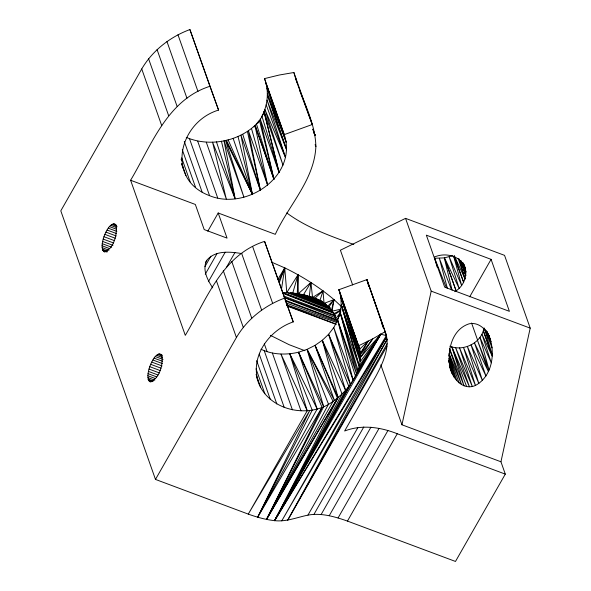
<?xml version="1.0" encoding="UTF-8"?>
<svg xmlns="http://www.w3.org/2000/svg" width="591" height="591" viewBox="0 0 591 591"><rect width="100%" height="100%" fill="white"/><g stroke="black" fill="none" stroke-linecap="round" stroke-linejoin="round"><path stroke-width="0.89" d="M207.803 231.199L218.19 212.996L275.303 234.339C288.534 205.276 314.486 179.863 315.875 146.442C315.254 120.35 300.457 97.242 293.89 72.508L279.277 75.02L264.517 78.603L284.264 134.622C297.753 175.808 246.381 210.913 209.583 195.68C165.362 179.265 178.704 122.152 218.567 110.074L189.91 29.55C170.075 36.901 152.485 50.575 141.737 68.94L60.799 210.839L155.477 479.419L248.279 514.104C256.804 517.184 265.573 519.666 274.608 520.656C286.051 521.993 296.941 517.376 307.955 515.123C321.356 512.619 334.883 516.711 347.456 521.077L455.484 561.45L505.298 474.122L500.946 461.778L530.201 328.131L504.544 255.356L405.544 218.36L340.409 250.207L352.65 284.951M454.76 291.673C464.423 286.28 468.951 273.36 463.403 263.453M264.517 78.603C270.205 93.577 266.955 110.672 257.639 123.453M505.298 474.122L397.263 433.75C380.56 427.13 361.832 424.338 344.634 431.009L375.765 376.43C382.887 363.029 390.754 346.983 385.236 331.64L366.9 279.617L338.931 289.701L340.822 297.103L360.399 359.358L341.243 304.808L340.822 297.103L359.712 349.126C363.842 370.062 349.318 389.757 333.095 401.363C308.044 420.341 264.694 409.866 256.886 377.649M102.044 245.775C102.472 239.495 104.733 233.379 108.234 228.178C109.586 225.614 114.506 221.47 116.161 225.925C117.343 234.723 113.612 249.299 104.179 251.84L102.509 249.867L102.044 245.775L109.808 248.678M147.853 375.728C148.282 369.456 150.542 363.339 154.044 358.131C155.403 355.568 160.316 351.423 161.971 355.878C163.16 364.684 159.422 379.259 149.996 381.793L148.319 379.828L147.853 375.728L155.625 378.632M281.515 289.043L284.736 267.871L271.395 262.064M277.814 279.447L284.736 267.871C302.356 276.425 319.044 286.938 334.004 299.615L332.053 311.198L340.874 309.152M483.903 328.315C481.355 343.09 463.351 351.734 449.81 346.223M500.946 461.778L401.946 424.781L431.201 291.134L405.544 218.36M337.121 321.999L334.373 314.767L331.492 310.378L334.004 299.615L341.62 306.759M385.133 332.593L386.625 336.936L274.608 520.656L380.774 334.21L353.13 380.161L337.66 320.248L340.18 312.595L341.243 304.808L360.2 361.707L380.774 334.21L386.411 335.599L274.608 520.656L338.111 397.558L322.302 340.283L328.596 334.292L333.767 327.547L337.66 320.248L356.476 373.756L340.18 312.595L359.151 366.494L341.243 304.808L359.335 365.918L380.774 334.21L360.576 357.245L340.822 297.103L360.399 353.115L368.053 341.14L359.712 349.126L338.931 289.701L359.712 349.126M241.845 253.583C230.165 251.707 215.139 250.119 206.784 260.328C201.945 269.666 207.596 279.979 212.708 287.891M279.321 282.557L284.736 267.871L286.775 292.611L331.462 309.758M278.716 280.961L284.736 267.871M260.949 349.2C272.562 354.844 286.162 355.139 298.566 352.214L322.051 407.325L266.504 519.437L338.111 397.558L315.055 345.358L322.302 340.283L345.587 390.311L274.608 520.656L352.576 380.996M315.055 345.358L334.41 400.38L307.069 349.377L323.661 406.645L266.504 519.437L337.431 398.12L315.055 345.358L307.069 349.377L298.566 352.214L317.168 409.009L257.661 517.236L309.773 410.457L248.279 514.104L307.224 410.767L289.782 353.802L317.168 409.009M353.13 380.161L333.767 327.547L350.426 384.246L274.608 520.656L342.019 394.034L322.302 340.283M254.1 127.072L254.972 125.462L273.929 179.206L260.203 118.983L279.092 172.469L264.125 111.647L265.108 110.118M386.972 346.149L287.78 520.05L387.053 339.611L386.137 337.018M274.608 520.656L348.816 386.418L328.596 334.292L345.587 390.311M368.053 341.14L360.466 354.689L372.736 338.85L385.236 331.64M287.78 520.05L387.157 343.703M257.794 380.235C250.687 355.043 269.902 329.793 293.239 321.903L264.583 241.379C221.758 254.957 206.133 300.398 185.286 335.348L130.611 180.262C151.459 145.312 167.09 99.872 209.916 86.301L189.91 29.55M205.417 262.722L206.784 260.328M204.966 266.578L210.884 256.206M205.247 274.224L217.074 253.487M208.342 281.744L225.178 252.239M226.316 267.649L234.959 252.497M155.477 479.419L236.415 337.513C247.164 319.155 264.753 305.473 284.589 298.123L264.583 241.379M336.671 320.529L340.327 314.131M307.955 515.123L357.762 427.803M313.976 514.31L363.79 426.983M321.127 514.517L370.941 427.19M329.224 515.736L379.038 428.409M338.074 517.938L387.881 430.617M469.697 296.822L491.077 259.346L426.347 235.159L444.668 287.137L509.398 311.331L491.077 259.346M347.456 521.077L397.263 433.75M387.053 339.611L281.752 520.863L386.625 336.936L385.687 334.343M322.051 407.325L257.661 517.236L312.225 410.161L289.782 353.802M380.774 334.21L357.326 371.902L340.18 312.595L357.998 370.173L380.774 334.21L355.427 376.046L337.66 320.248M263.896 113.11L261.946 116.228L279.092 172.469L264.022 111.921M333.789 312.875L282.387 292.582L286.775 292.611L298.041 274.734L298.278 293.786L325.818 304.439M360.576 357.245L372.736 338.85L358.678 345.728M286.775 292.611C299.763 293.225 313.112 295.973 324.023 303.382L334.004 299.615L328.692 307.261L331.492 310.378M335.983 318.29L340.83 312.018M256.435 123.933L259.412 120.232L273.929 179.206L255.186 125.262L256.435 123.933L273.929 179.206M324.023 303.382L325.752 304.01L298.278 293.786L310.925 282.468L312.543 297.517L323.033 290.846L324.023 303.382L327.695 306.323L334.004 299.615M186.276 137.371C208.697 146.982 237.301 141.921 255.186 125.262M334.373 314.767L340.475 310.615M333.812 313.762L341.096 309.847M452.588 255.689L444.299 257.883L434.673 258.245L437.17 267.11M293.89 72.508L312.225 124.531L284.264 134.622L265.972 83.412L286.155 142.025L267.331 93.393L286.576 149.722L267.043 100.16L285.512 157.516L264.923 109.534L282.993 165.162L264.125 111.647M434.378 257.092C445.451 251.973 461.578 255.962 465.243 268.632L463.433 263.601M449.382 364.965L452.351 373.66L449.367 365.164C451.206 376.881 462.236 391.279 475.452 385.465C493.064 375.913 495.96 351.076 488.277 334.085M304.897 350.699L289.154 344.708L270.375 335.326M286.724 304.897L336.183 322.28M285.985 302.917L337.143 321.474M106.808 251.441L102.509 249.867L106.779 251.5M284.315 297.391L335.348 316.222M312.543 297.517L318.579 299.77M321.607 301.44L319.879 300.797L323.033 290.846L314.781 298.337L318.239 299.622M322.819 301.92L303.855 294.865L322.789 302.067M330.421 307.904L327.695 306.323M353.81 244.497C330.568 236.134 306.81 227.757 286.746 212.923M431.201 291.134L530.201 328.131M130.611 180.262L195.34 204.456L204.198 229.581L227.047 238.121L218.19 212.996M114.026 223.856L115.755 224.499M113.014 223.959L116.471 225.245M111.898 224.462L117.077 226.397M110.702 225.348L116.745 227.609M329.172 307.335L290.417 292.863L329.896 308.31M109.468 226.597L116.375 229.182M282.387 292.582L332.526 311.309M108.234 228.178L116.863 231.399M107.03 230.032L116.523 233.578M105.892 232.115L116.25 235.986M285.187 300.937L336.892 320.263M104.851 234.361L115.208 238.232M103.942 236.71L114.299 240.581M287.182 306.079L336.331 324.452M103.189 239.096L113.546 242.967M102.605 241.446L112.962 245.317M102.221 243.691L111.714 247.237M102.073 247.629L108.973 250.207M102.309 249.203L107.488 251.138M102.753 250.451L107.067 252.061M103.381 251.338L105.109 251.98M158.831 353.913L162.281 355.206M157.708 354.415L162.023 356.026M156.519 355.309L162.555 357.562M155.285 356.558L163.05 359.461M154.044 358.131L162.68 361.36M152.84 359.985L162.333 363.539M151.702 362.069L162.06 365.94M150.661 364.315L161.018 368.186M149.752 366.671L160.109 370.535M148.998 369.05L159.356 372.921M148.422 371.399L157.915 374.953M148.031 373.645L156.667 376.873M147.883 377.583L154.79 380.161M148.119 379.156L153.298 381.092M148.319 379.828L152.633 381.439M148.563 380.405L152.013 381.697M149.191 381.298L150.919 381.941M319.628 300.213L309.3 296.335L310.925 282.468L303.449 294.754L322.435 301.971M284.108 296.165L335.791 315.616M286.554 305.399L335.629 323.883M329.002 306.722L292.774 293.025L298.041 274.734L297.251 293.587L326.542 304.89M285.401 300.294L336.176 319.509M282.697 293.247L334.277 313.429M284.219 297.62L335.673 317.825M487.058 331.558L490.922 341.657C488.668 332.002 480.158 321.511 469.195 323.794C451.398 329.372 446.464 352.354 450.564 368.599M226.39 140.222L252.401 194.291L240.936 135.199L260.387 190.28L248.449 130.862L267.627 185.205L254.972 125.462M454.339 255.859L465.028 278.93L459.347 259.006M307.224 410.767L280.976 354.083L300.974 410.834M298.566 352.214L323.661 406.645M228.089 139.816L252.401 194.291L238.025 136.558M313.939 132.776L315.047 135.273L312.935 129.17M449.411 348.262L464.016 385.842L451.908 347.006L469.417 386.78L455.654 347.744L472.29 386.47L459.554 347.9L475.452 385.465L463.499 347.464L478.85 383.566L467.363 346.452L482.419 380.501L471.049 344.893L485.95 376.016L474.447 342.824L488.351 371.384L477.454 340.32L489.067 370.018L479.988 337.446L491.306 362.815L481.968 334.277L492.185 356.159L483.357 330.908L492.318 355.154L484.605 329.18M328.596 334.292L350.426 384.246M315.173 144.758L315.875 146.442L315.254 144.699M313.984 132.724L315.047 135.273L312.831 129.281M449.012 353.219L461.527 384.652L449.581 349.163M434.673 258.245L446.368 287.728M463.329 263.756L464.001 265.455M484.76 329.15L492.096 347.907L486.711 331.669M451.421 289.531L439.327 258.282L447.38 288.29M484.103 327.931L484.738 329.601M448.732 360.65L449.382 362.357L448.783 360.65M453.748 256.228L463.647 282.291L454.257 255.888M451.908 347.006L466.617 386.558M299.777 90.77L312.225 124.531M266.231 104.925L285.512 157.516M209.916 86.301L218.567 110.074M284.589 298.123L293.239 321.903M486.393 330.916L487.014 332.637L486.496 330.953M448.761 358.56L456.747 380.656L448.835 355.257M381.926 323.994L383.493 328.308M448.872 362.113L454.472 377.619L448.828 360.451M462.435 262.493L465.841 272L462.753 262.64M460.485 260.734L465.767 275.465L461.534 261.628M266.91 88.362L286.155 142.025M471.566 322.996L477.676 340.32M448.961 354.282L459.059 382.909M448.761 360.355L449.374 362.091L448.842 360.355M380.818 364.854L401.946 424.781M267.346 95.262L286.576 149.722M177.987 34.78L197.992 91.524M252.66 246.61L272.665 303.353M206.303 142.254L226.301 199.004L212.546 142.187L235.115 198.716L224.004 140.688L243.898 197.135L225.533 140.392L252.401 194.291L233.127 138.368M166.95 41.51L186.955 98.261M241.623 253.34L261.628 310.09M197.712 141.234L217.717 197.985M272.385 353.063L292.39 409.814M264.31 343.814L267.058 351.615M189.585 138.937L209.583 195.68M264.258 350.766L284.256 407.509M157.073 49.585L177.078 106.336M231.746 261.414L251.751 318.165M184.266 141.441L202.152 192.164M259.242 354.127L276.824 403.993M182.287 149.708L195.621 187.539M256.657 360.673L270.294 399.368M148.6 58.804L168.605 115.555M223.272 270.634L243.278 327.384M181.688 157.849L190.176 181.925M256.058 368.821L264.849 393.754M181.112 159.156L181.718 160.878M181.725 163.448L185.973 175.483M256.095 374.413L260.646 387.312M181.607 164.106L183.121 168.405M141.737 68.94L161.742 125.684M216.417 280.769L236.415 337.513M368.636 286.221L366.9 279.617L386.411 335.599M366.9 279.617L383.64 328.249M458.158 258.496L465.028 278.93M462.694 262.478L465.841 272M216.469 141.855L235.115 198.716L221.418 141.19M461.054 260.72L465.767 275.465M242.753 134.349L260.387 190.28L247.466 131.586M251.515 128.616L267.627 185.205M453.674 256.265L461.66 285.46L449.197 256.922L459.126 288.342L444.476 257.846L456.119 290.846L444.299 257.883L452.093 290.284M295.426 77.126L296.778 82.164M328.493 404.222L266.504 519.437L333.095 401.363L307.069 349.377L328.493 404.222M322.191 301.432L317.892 299.829L322.213 301.447M489.134 336.597L488.247 334.1L489.134 336.597"/></g></svg>
